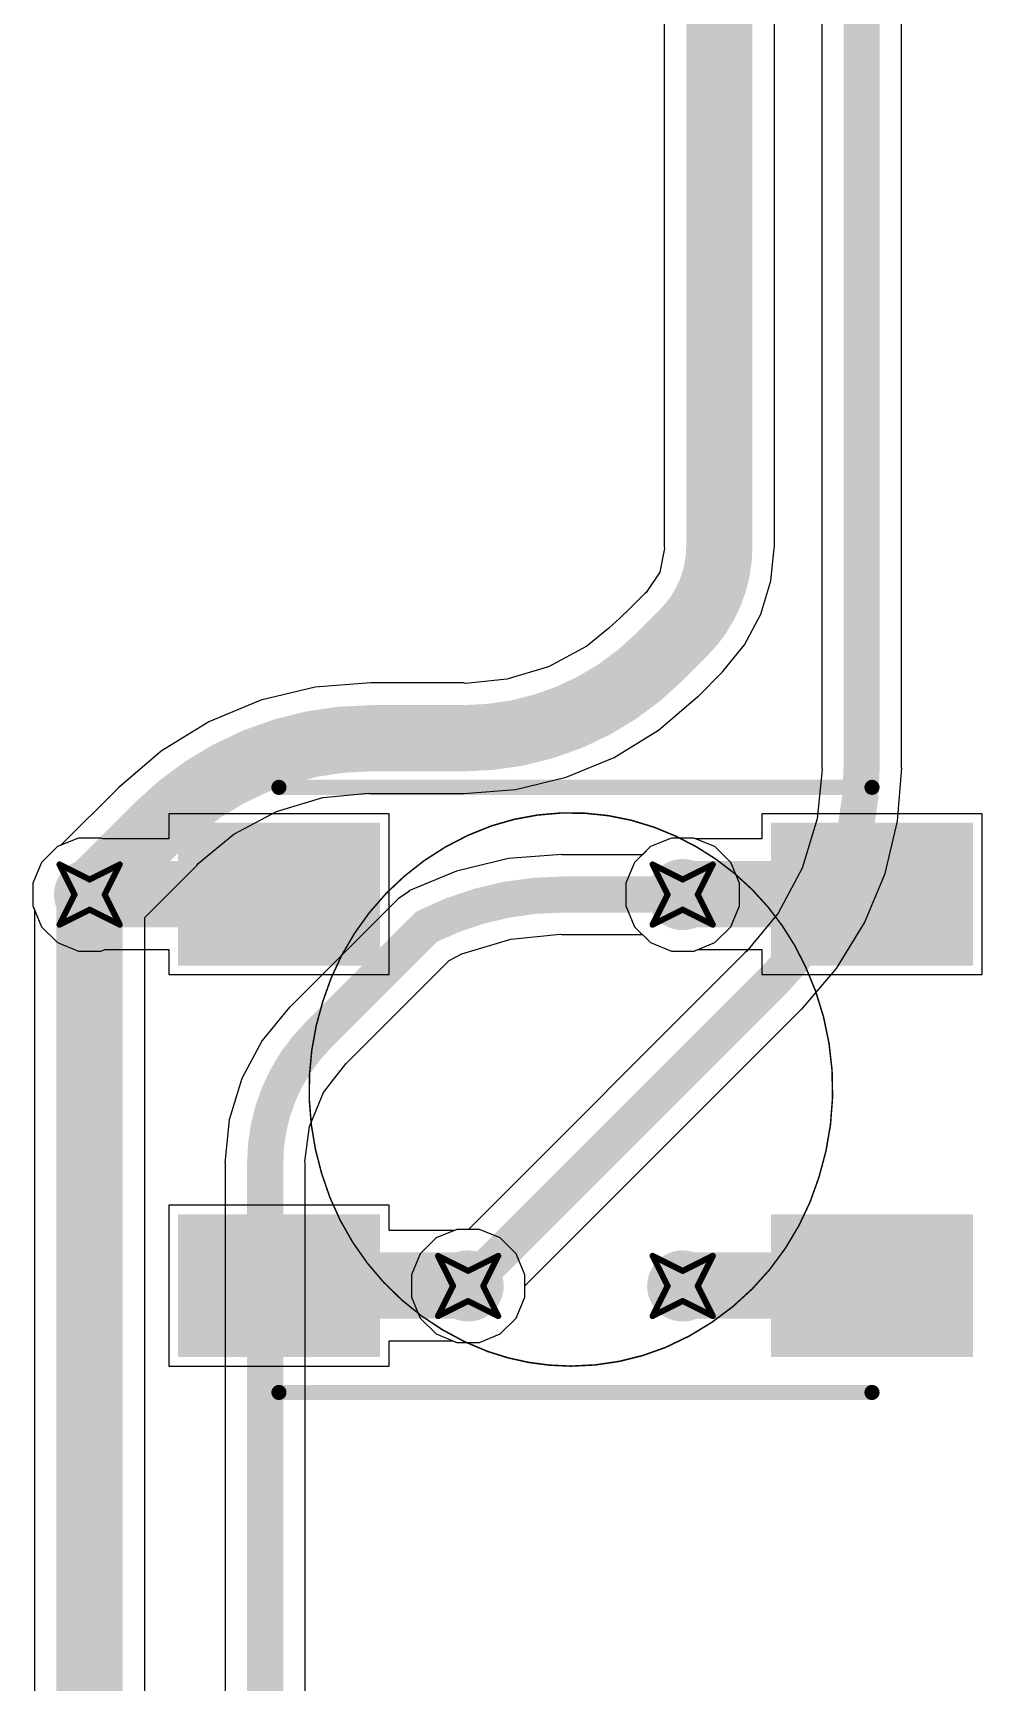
# Model space of a CAD drawing. Header units: inches. Extents: x -11 to 1110, y -7 to 455.
# Drawn here: x 257.23 to 265.23, y 141.85 to 155.76 of the extents above; entities that cross this region are included whole.
import ezdxf

# ---------------------------------------------------------------- set-up
doc = ezdxf.new("R2010")
doc.units = ezdxf.units.IN
for name, color, linetype in [('Bottom Layer', 5, 'Continuous'), ('Drill Drawing', 1, 'Continuous'), ('Mechanical 7', 56, 'Continuous'), ('Top Layer', 1, 'Continuous'), ('Top Overlay', 2, 'Continuous'), ('Top Paste', 8, 'Continuous'), ('Top Solder', 216, 'Continuous'), ('Via Holes', 16, 'Continuous')]:
    doc.layers.add(name, color=color, linetype=linetype)

msp = doc.modelspace()

# ---------------------------------------------------------------- hatches: boundary and pattern name
at = {"layer": 'Bottom Layer'}
h = msp.add_hatch(color=5, dxfattribs=at)
edge = h.paths.add_edge_path()
edge.add_arc((257.705, 148.491), 0.3, 0, 360)
h = msp.add_hatch(color=5, dxfattribs=at)
edge = h.paths.add_edge_path()
edge.add_arc((262.705, 148.491), 0.3, 0, 360)
h = msp.add_hatch(color=5, dxfattribs=at)
edge = h.paths.add_edge_path()
edge.add_arc((260.896, 145.191), 0.3, 0, 360)
h = msp.add_hatch(color=5, dxfattribs=at)
edge = h.paths.add_edge_path()
edge.add_arc((262.705, 145.191), 0.3, 0, 360)
at = {"layer": 'Top Layer'}
for points in [[(258.551, 148.994), (260.051, 148.994), (260.051, 147.994), (258.551, 147.994)], [(265.051, 147.994), (263.551, 147.994), (263.551, 148.994), (265.051, 148.994)], [(258.551, 145.694), (260.051, 145.694), (260.051, 144.694), (258.551, 144.694)], [(263.551, 145.694), (265.051, 145.694), (265.051, 144.694), (263.551, 144.694)]]:
    msp.add_hatch(color=1, dxfattribs=at).paths.add_polyline_path(points)
h = msp.add_hatch(color=1, dxfattribs=at)
edge = h.paths.add_edge_path()
edge.add_arc((257.705, 148.491), 0.3, 0, 360)
h = msp.add_hatch(color=1, dxfattribs=at)
edge = h.paths.add_edge_path()
edge.add_arc((262.705, 148.491), 0.3, 0, 360)
h = msp.add_hatch(color=1, dxfattribs=at)
edge = h.paths.add_edge_path()
edge.add_arc((260.896, 145.191), 0.3, 0, 360)
h = msp.add_hatch(color=1, dxfattribs=at)
edge = h.paths.add_edge_path()
edge.add_arc((262.705, 145.191), 0.3, 0, 360)
at = {"layer": 'Top Paste'}
for points in [[(258.551, 148.994), (260.051, 148.994), (260.051, 147.994), (258.551, 147.994)], [(265.051, 147.994), (263.551, 147.994), (263.551, 148.994), (265.051, 148.994)], [(258.551, 145.694), (260.051, 145.694), (260.051, 144.694), (258.551, 144.694)], [(263.551, 145.694), (265.051, 145.694), (265.051, 144.694), (263.551, 144.694)]]:
    msp.add_hatch(color=8, dxfattribs=at).paths.add_polyline_path(points)
at = {"layer": 'Top Solder'}
for points in [[(258.449, 149.096), (260.152, 149.096), (260.152, 147.892), (258.449, 147.892)], [(265.152, 147.892), (263.449, 147.892), (263.449, 149.096), (265.152, 149.096)], [(258.449, 145.796), (260.152, 145.796), (260.152, 144.592), (258.449, 144.592)], [(263.449, 145.796), (265.152, 145.796), (265.152, 144.592), (263.449, 144.592)]]:
    msp.add_hatch(color=216, dxfattribs=at).paths.add_polyline_path(points)
at = {"layer": 'Via Holes'}
h = msp.add_hatch(color=7, dxfattribs=at)
edge = h.paths.add_edge_path()
edge.add_arc((257.705, 148.491), 0.15, 0, 360)
h = msp.add_hatch(color=7, dxfattribs=at)
edge = h.paths.add_edge_path()
edge.add_arc((262.705, 148.491), 0.15, 0, 360)
h = msp.add_hatch(color=7, dxfattribs=at)
edge = h.paths.add_edge_path()
edge.add_arc((260.896, 145.191), 0.15, 0, 360)
h = msp.add_hatch(color=7, dxfattribs=at)
edge = h.paths.add_edge_path()
edge.add_arc((262.705, 145.191), 0.15, 0, 360)

# ---------------------------------------------------------------- linework, layer by layer
at = {"layer": 'Bottom Layer'}
for p, q in [((262.548, 164.573), (262.548, 151.426)), ((263.48, 151.426), (263.48, 164.503)), ((263.877, 159.844), (263.877, 149.56)), ((264.55, 149.56), (264.55, 159.844)), ((262.548, 151.426), (262.551, 151.408)), ((263.476, 151.409), (263.48, 151.426)), ((262.551, 151.408), (262.511, 151.208)), ((263.449, 151.135), (263.476, 151.409)), ((262.511, 151.208), (262.398, 151.038)), ((262.383, 151.028), (262.264, 150.909)), ((262.398, 151.038), (262.383, 151.028)), ((263.364, 150.855), (263.449, 151.135)), ((262.264, 150.909), (262.176, 150.821)), ((262.083, 150.738), (261.897, 150.585)), ((262.176, 150.821), (262.083, 150.738)), ((263.226, 150.596), (263.364, 150.855)), ((261.897, 150.585), (261.573, 150.412)), ((263.052, 150.383), (263.226, 150.596)), ((261.223, 150.306), (260.876, 150.272)), ((261.573, 150.412), (261.223, 150.306)), ((262.835, 150.162), (263.042, 150.369)), ((263.042, 150.369), (263.052, 150.383)), ((259.606, 150.239), (259.147, 150.129)), ((260.076, 150.276), (259.606, 150.239)), ((260.076, 150.275), (260.076, 150.276)), ((260.858, 150.275), (260.076, 150.275)), ((260.876, 150.272), (260.858, 150.275)), ((259.147, 150.129), (258.711, 149.948)), ((262.501, 149.877), (262.833, 150.16)), ((262.833, 150.16), (262.835, 150.162)), ((258.711, 149.948), (258.309, 149.701)), ((262.127, 149.648), (262.501, 149.877)), ((258.309, 149.701), (257.95, 149.395)), ((261.722, 149.48), (262.127, 149.648)), ((261.295, 149.378), (261.722, 149.48)), ((263.88, 149.545), (263.839, 149.129)), ((263.877, 149.56), (263.88, 149.545)), ((264.517, 149.11), (264.553, 149.56)), ((264.553, 149.56), (264.55, 149.56)), ((257.95, 149.395), (257.463, 148.907)), ((257.95, 149.395), (257.95, 149.395)), ((257.95, 149.395), (257.95, 149.395)), ((259.67, 149.309), (260.055, 149.347)), ((260.055, 149.347), (260.076, 149.343)), ((260.076, 149.343), (260.858, 149.343)), ((260.858, 149.343), (260.861, 149.344)), ((260.861, 149.344), (261.295, 149.378)), ((258.92, 148.999), (259.28, 149.191)), ((259.28, 149.191), (259.67, 149.309)), ((263.839, 149.129), (263.713, 148.715)), ((264.412, 148.67), (264.517, 149.11)), ((258.621, 148.754), (258.92, 148.999)), ((262.61, 148.968), (262.435, 148.896)), ((262.8, 148.968), (262.61, 148.968)), ((262.976, 148.896), (262.8, 148.968)), ((257.435, 148.896), (257.3, 148.761)), ((257.463, 148.907), (257.435, 148.896)), ((261.236, 148.794), (260.797, 148.689)), ((261.687, 148.83), (261.236, 148.794)), ((261.687, 148.827), (261.687, 148.83)), ((262.366, 148.827), (261.687, 148.827)), ((262.435, 148.896), (262.366, 148.827)), ((263.11, 148.761), (262.976, 148.896)), ((257.3, 148.761), (257.227, 148.586)), ((258.171, 148.298), (258.609, 148.736)), ((258.609, 148.736), (258.621, 148.754)), ((260.797, 148.689), (260.396, 148.523)), ((263.183, 148.586), (263.11, 148.761)), ((263.713, 148.715), (263.509, 148.334)), ((264.239, 148.253), (264.412, 148.67)), ((257.227, 148.586), (257.227, 148.396)), ((260.398, 148.518), (260.309, 148.459)), ((260.396, 148.523), (260.398, 148.518)), ((263.183, 148.396), (263.183, 148.586)), ((257.227, 148.396), (257.239, 148.367)), ((257.239, 148.367), (257.239, 134.753)), ((260.309, 148.459), (259.392, 147.542)), ((263.11, 148.22), (263.183, 148.396)), ((258.171, 134.753), (258.171, 148.298)), ((262.976, 148.086), (263.11, 148.22)), ((263.509, 148.334), (263.244, 148.01)), ((264.003, 147.868), (264.239, 148.253)), ((260.842, 147.99), (261.256, 148.116)), ((261.256, 148.116), (261.672, 148.157)), ((261.672, 148.157), (261.687, 148.154)), ((261.687, 148.154), (262.366, 148.154)), ((262.366, 148.154), (262.435, 148.086)), ((262.435, 148.086), (262.61, 148.013)), ((262.8, 148.013), (262.976, 148.086)), ((260.737, 147.934), (260.842, 147.99)), ((263.232, 148.002), (260.898, 145.668)), ((262.61, 148.013), (262.8, 148.013)), ((263.244, 148.01), (263.232, 148.002)), ((259.956, 147.153), (260.737, 147.934)), ((263.71, 147.524), (264.003, 147.868)), ((259.39, 147.543), (259.159, 147.261)), ((259.392, 147.542), (259.39, 147.543)), ((259.392, 147.542), (259.392, 147.542)), ((261.374, 145.192), (263.708, 147.526)), ((263.708, 147.526), (263.71, 147.524)), ((259.159, 147.261), (258.987, 146.94)), ((259.868, 147.066), (259.956, 147.153)), ((259.677, 146.822), (259.791, 146.971)), ((259.791, 146.971), (259.868, 147.066)), ((258.987, 146.94), (258.881, 146.591)), ((259.558, 146.535), (259.677, 146.822)), ((258.881, 146.591), (258.845, 146.228)), ((259.519, 146.24), (259.558, 146.535)), ((258.845, 146.228), (258.848, 146.228)), ((258.848, 146.228), (258.848, 132.999)), ((259.521, 146.228), (259.519, 146.24)), ((259.521, 132.999), (259.521, 146.228)), ((260.626, 145.596), (260.491, 145.461)), ((260.801, 145.668), (260.626, 145.596)), ((260.898, 145.668), (260.801, 145.668)), ((260.491, 145.461), (260.419, 145.286)), ((260.419, 145.286), (260.419, 145.096)), ((261.374, 145.096), (261.374, 145.192)), ((260.419, 145.096), (260.491, 144.92)), ((261.301, 144.92), (261.374, 145.096)), ((260.491, 144.92), (260.626, 144.786)), ((261.167, 144.786), (261.301, 144.92)), ((260.626, 144.786), (260.801, 144.713)), ((260.991, 144.713), (261.167, 144.786)), ((260.801, 144.713), (260.991, 144.713))]:
    msp.add_line(p, q, dxfattribs=at)
for points in [[(263.014, 151.426, 0.559, 0.559, 0), (263.014, 164.696, 0.559, 0.559, 0)], [(264.214, 149.56, 0.305, 0.305, 0), (264.214, 159.844, 0.305, 0.305, 0)], [(263.014, 151.426, 0.559, 0.559, -0.198912), (262.712, 150.698, 0.559, 0.559, 0)], [(262.506, 150.492, 0.559, 0.559, 0), (262.712, 150.698, 0.559, 0.559, 0)], [(262.506, 150.492, 0.559, 0.559, -0.198912), (260.858, 149.809, 0.559, 0.559, 0)], [(258.28, 149.065, 0.559, 0.559, -0.198912), (260.076, 149.809, 0.559, 0.559, 0)], [(260.076, 149.809, 0.559, 0.559, 0), (260.858, 149.809, 0.559, 0.559, 0)], [(264.214, 149.56, 0.305, 0.305, -0.198912), (263.47, 147.764, 0.305, 0.305, 0)], [(257.705, 148.491, 0.559, 0.559, 0), (258.28, 149.065, 0.559, 0.559, 0)], [(257.705, 134.753, 0.559, 0.559, 0), (257.705, 148.491, 0.559, 0.559, 0)], [(260.547, 148.221, 0.305, 0.305, -0.116821), (261.687, 148.491, 0.305, 0.305, 0)], [(261.687, 148.491, 0.305, 0.305, 0), (262.705, 148.491, 0.305, 0.305, 0)], [(259.63, 147.304, 0.305, 0.305, 0), (260.547, 148.221, 0.305, 0.305, 0)], [(260.547, 148.221, 0.305, 0.305, 0), (260.547, 148.221, 0.305, 0.305, 0)], [(260.896, 145.191, 0.305, 0.305, 0), (263.47, 147.764, 0.305, 0.305, 0)], [(259.185, 146.228, 0.305, 0.305, -0.198912), (259.63, 147.304, 0.305, 0.305, 0)], [(259.185, 132.999, 0.305, 0.305, 0), (259.185, 146.228, 0.305, 0.305, 0)]]:
    msp.add_lwpolyline(points, format="xyseb", dxfattribs=at)
for points in [[(262.874, 151.426, 0.279, 0.279, 1), (263.153, 151.426, 0.279, 0.279, 1)], [(262.874, 151.426, 0.279, 0.279, 1), (263.153, 151.426, 0.279, 0.279, 1)], [(262.572, 150.698, 0.279, 0.279, 1), (262.852, 150.698, 0.279, 0.279, 1)], [(262.572, 150.698, 0.279, 0.279, 1), (262.852, 150.698, 0.279, 0.279, 1)], [(262.366, 150.492, 0.279, 0.279, 1), (262.645, 150.492, 0.279, 0.279, 1)], [(262.366, 150.492, 0.279, 0.279, 1), (262.645, 150.492, 0.279, 0.279, 1)], [(259.936, 149.809, 0.279, 0.279, 1), (260.216, 149.809, 0.279, 0.279, 1)], [(259.936, 149.809, 0.279, 0.279, 1), (260.216, 149.809, 0.279, 0.279, 1)], [(260.718, 149.809, 0.279, 0.279, 1), (260.998, 149.809, 0.279, 0.279, 1)], [(260.718, 149.809, 0.279, 0.279, 1), (260.998, 149.809, 0.279, 0.279, 1)], [(264.138, 149.56, 0.152, 0.152, 1), (264.29, 149.56, 0.152, 0.152, 1)], [(264.138, 149.56, 0.152, 0.152, 1), (264.29, 149.56, 0.152, 0.152, 1)], [(258.14, 149.065, 0.279, 0.279, 1), (258.42, 149.065, 0.279, 0.279, 1)], [(258.14, 149.065, 0.279, 0.279, 1), (258.42, 149.065, 0.279, 0.279, 1)], [(257.565, 148.491, 0.279, 0.279, 1), (257.845, 148.491, 0.279, 0.279, 1)], [(257.565, 148.491, 0.279, 0.279, 1), (257.845, 148.491, 0.279, 0.279, 1)], [(261.611, 148.491, 0.152, 0.152, 1), (261.763, 148.491, 0.152, 0.152, 1)], [(261.611, 148.491, 0.152, 0.152, 1), (261.763, 148.491, 0.152, 0.152, 1)], [(262.629, 148.491, 0.152, 0.152, 1), (262.781, 148.491, 0.152, 0.152, 1)], [(260.471, 148.221, 0.152, 0.152, 1), (260.624, 148.221, 0.152, 0.152, 1)], [(260.471, 148.221, 0.152, 0.152, 1), (260.624, 148.221, 0.152, 0.152, 1)], [(260.471, 148.221, 0.152, 0.152, 1), (260.624, 148.221, 0.152, 0.152, 1)], [(260.471, 148.221, 0.152, 0.152, 1), (260.624, 148.221, 0.152, 0.152, 1)], [(263.394, 147.764, 0.152, 0.152, 1), (263.546, 147.764, 0.152, 0.152, 1)], [(263.394, 147.764, 0.152, 0.152, 1), (263.546, 147.764, 0.152, 0.152, 1)], [(259.554, 147.304, 0.152, 0.152, 1), (259.706, 147.304, 0.152, 0.152, 1)], [(259.554, 147.304, 0.152, 0.152, 1), (259.706, 147.304, 0.152, 0.152, 1)], [(259.108, 146.228, 0.152, 0.152, 1), (259.261, 146.228, 0.152, 0.152, 1)], [(259.108, 146.228, 0.152, 0.152, 1), (259.261, 146.228, 0.152, 0.152, 1)], [(260.82, 145.191, 0.152, 0.152, 1), (260.973, 145.191, 0.152, 0.152, 1)]]:
    msp.add_lwpolyline(points, format="xyseb", close=True, dxfattribs=at)
at = {"layer": 'Drill Drawing'}
for points in [[(257.451, 148.745, 0.0508, 0.0508, 0), (257.705, 148.618, 0.0508, 0.0508, 0)], [(257.451, 148.745, 0.0508, 0.0508, 0), (257.578, 148.491, 0.0508, 0.0508, 0)], [(257.705, 148.618, 0.0508, 0.0508, 0), (257.959, 148.745, 0.0508, 0.0508, 0)], [(257.832, 148.491, 0.0508, 0.0508, 0), (257.959, 148.745, 0.0508, 0.0508, 0)], [(262.451, 148.745, 0.0508, 0.0508, 0), (262.705, 148.618, 0.0508, 0.0508, 0)], [(262.451, 148.745, 0.0508, 0.0508, 0), (262.578, 148.491, 0.0508, 0.0508, 0)], [(262.705, 148.618, 0.0508, 0.0508, 0), (262.959, 148.745, 0.0508, 0.0508, 0)], [(262.832, 148.491, 0.0508, 0.0508, 0), (262.959, 148.745, 0.0508, 0.0508, 0)], [(257.451, 148.237, 0.0508, 0.0508, 0), (257.578, 148.491, 0.0508, 0.0508, 0)], [(257.832, 148.491, 0.0508, 0.0508, 0), (257.959, 148.237, 0.0508, 0.0508, 0)], [(262.451, 148.237, 0.0508, 0.0508, 0), (262.578, 148.491, 0.0508, 0.0508, 0)], [(262.832, 148.491, 0.0508, 0.0508, 0), (262.959, 148.237, 0.0508, 0.0508, 0)], [(257.451, 148.237, 0.0508, 0.0508, 0), (257.705, 148.364, 0.0508, 0.0508, 0)], [(257.705, 148.364, 0.0508, 0.0508, 0), (257.959, 148.237, 0.0508, 0.0508, 0)], [(262.451, 148.237, 0.0508, 0.0508, 0), (262.705, 148.364, 0.0508, 0.0508, 0)], [(262.705, 148.364, 0.0508, 0.0508, 0), (262.959, 148.237, 0.0508, 0.0508, 0)], [(260.642, 145.445, 0.0508, 0.0508, 0), (260.896, 145.318, 0.0508, 0.0508, 0)], [(260.642, 145.445, 0.0508, 0.0508, 0), (260.769, 145.191, 0.0508, 0.0508, 0)], [(260.896, 145.318, 0.0508, 0.0508, 0), (261.15, 145.445, 0.0508, 0.0508, 0)], [(261.023, 145.191, 0.0508, 0.0508, 0), (261.15, 145.445, 0.0508, 0.0508, 0)], [(262.451, 145.445, 0.0508, 0.0508, 0), (262.705, 145.318, 0.0508, 0.0508, 0)], [(262.451, 145.445, 0.0508, 0.0508, 0), (262.578, 145.191, 0.0508, 0.0508, 0)], [(262.705, 145.318, 0.0508, 0.0508, 0), (262.959, 145.445, 0.0508, 0.0508, 0)], [(262.832, 145.191, 0.0508, 0.0508, 0), (262.959, 145.445, 0.0508, 0.0508, 0)], [(260.642, 144.937, 0.0508, 0.0508, 0), (260.769, 145.191, 0.0508, 0.0508, 0)], [(261.023, 145.191, 0.0508, 0.0508, 0), (261.15, 144.937, 0.0508, 0.0508, 0)], [(262.451, 144.937, 0.0508, 0.0508, 0), (262.578, 145.191, 0.0508, 0.0508, 0)], [(262.832, 145.191, 0.0508, 0.0508, 0), (262.959, 144.937, 0.0508, 0.0508, 0)], [(260.642, 144.937, 0.0508, 0.0508, 0), (260.896, 145.064, 0.0508, 0.0508, 0)], [(260.896, 145.064, 0.0508, 0.0508, 0), (261.15, 144.937, 0.0508, 0.0508, 0)], [(262.451, 144.937, 0.0508, 0.0508, 0), (262.705, 145.064, 0.0508, 0.0508, 0)], [(262.705, 145.064, 0.0508, 0.0508, 0), (262.959, 144.937, 0.0508, 0.0508, 0)]]:
    msp.add_lwpolyline(points, format="xyseb", dxfattribs=at)
for points in [[(257.438, 148.745, 0.0254, 0.0254, 1), (257.464, 148.745, 0.0254, 0.0254, 1)], [(257.438, 148.745, 0.0254, 0.0254, 1), (257.464, 148.745, 0.0254, 0.0254, 1)], [(257.692, 148.618, 0.0254, 0.0254, 1), (257.718, 148.618, 0.0254, 0.0254, 1)], [(257.692, 148.618, 0.0254, 0.0254, 1), (257.718, 148.618, 0.0254, 0.0254, 1)], [(257.946, 148.745, 0.0254, 0.0254, 1), (257.972, 148.745, 0.0254, 0.0254, 1)], [(257.946, 148.745, 0.0254, 0.0254, 1), (257.972, 148.745, 0.0254, 0.0254, 1)], [(262.438, 148.745, 0.0254, 0.0254, 1), (262.464, 148.745, 0.0254, 0.0254, 1)], [(262.438, 148.745, 0.0254, 0.0254, 1), (262.464, 148.745, 0.0254, 0.0254, 1)], [(262.692, 148.618, 0.0254, 0.0254, 1), (262.718, 148.618, 0.0254, 0.0254, 1)], [(262.692, 148.618, 0.0254, 0.0254, 1), (262.718, 148.618, 0.0254, 0.0254, 1)], [(262.946, 148.745, 0.0254, 0.0254, 1), (262.972, 148.745, 0.0254, 0.0254, 1)], [(262.946, 148.745, 0.0254, 0.0254, 1), (262.972, 148.745, 0.0254, 0.0254, 1)], [(257.565, 148.491, 0.0254, 0.0254, 1), (257.591, 148.491, 0.0254, 0.0254, 1)], [(257.565, 148.491, 0.0254, 0.0254, 1), (257.591, 148.491, 0.0254, 0.0254, 1)], [(257.819, 148.491, 0.0254, 0.0254, 1), (257.845, 148.491, 0.0254, 0.0254, 1)], [(257.819, 148.491, 0.0254, 0.0254, 1), (257.845, 148.491, 0.0254, 0.0254, 1)], [(262.565, 148.491, 0.0254, 0.0254, 1), (262.591, 148.491, 0.0254, 0.0254, 1)], [(262.565, 148.491, 0.0254, 0.0254, 1), (262.591, 148.491, 0.0254, 0.0254, 1)], [(262.819, 148.491, 0.0254, 0.0254, 1), (262.845, 148.491, 0.0254, 0.0254, 1)], [(262.819, 148.491, 0.0254, 0.0254, 1), (262.845, 148.491, 0.0254, 0.0254, 1)], [(257.692, 148.364, 0.0254, 0.0254, 1), (257.718, 148.364, 0.0254, 0.0254, 1)], [(257.692, 148.364, 0.0254, 0.0254, 1), (257.718, 148.364, 0.0254, 0.0254, 1)], [(262.692, 148.364, 0.0254, 0.0254, 1), (262.718, 148.364, 0.0254, 0.0254, 1)], [(262.692, 148.364, 0.0254, 0.0254, 1), (262.718, 148.364, 0.0254, 0.0254, 1)], [(257.438, 148.237, 0.0254, 0.0254, 1), (257.464, 148.237, 0.0254, 0.0254, 1)], [(257.438, 148.237, 0.0254, 0.0254, 1), (257.464, 148.237, 0.0254, 0.0254, 1)], [(257.946, 148.237, 0.0254, 0.0254, 1), (257.972, 148.237, 0.0254, 0.0254, 1)], [(257.946, 148.237, 0.0254, 0.0254, 1), (257.972, 148.237, 0.0254, 0.0254, 1)], [(262.438, 148.237, 0.0254, 0.0254, 1), (262.464, 148.237, 0.0254, 0.0254, 1)], [(262.438, 148.237, 0.0254, 0.0254, 1), (262.464, 148.237, 0.0254, 0.0254, 1)], [(262.946, 148.237, 0.0254, 0.0254, 1), (262.972, 148.237, 0.0254, 0.0254, 1)], [(262.946, 148.237, 0.0254, 0.0254, 1), (262.972, 148.237, 0.0254, 0.0254, 1)], [(260.63, 145.445, 0.0254, 0.0254, 1), (260.655, 145.445, 0.0254, 0.0254, 1)], [(260.63, 145.445, 0.0254, 0.0254, 1), (260.655, 145.445, 0.0254, 0.0254, 1)], [(261.138, 145.445, 0.0254, 0.0254, 1), (261.163, 145.445, 0.0254, 0.0254, 1)], [(261.138, 145.445, 0.0254, 0.0254, 1), (261.163, 145.445, 0.0254, 0.0254, 1)], [(262.438, 145.445, 0.0254, 0.0254, 1), (262.464, 145.445, 0.0254, 0.0254, 1)], [(262.438, 145.445, 0.0254, 0.0254, 1), (262.464, 145.445, 0.0254, 0.0254, 1)], [(262.946, 145.445, 0.0254, 0.0254, 1), (262.972, 145.445, 0.0254, 0.0254, 1)], [(262.946, 145.445, 0.0254, 0.0254, 1), (262.972, 145.445, 0.0254, 0.0254, 1)], [(260.884, 145.318, 0.0254, 0.0254, 1), (260.909, 145.318, 0.0254, 0.0254, 1)], [(260.884, 145.318, 0.0254, 0.0254, 1), (260.909, 145.318, 0.0254, 0.0254, 1)], [(262.692, 145.318, 0.0254, 0.0254, 1), (262.718, 145.318, 0.0254, 0.0254, 1)], [(262.692, 145.318, 0.0254, 0.0254, 1), (262.718, 145.318, 0.0254, 0.0254, 1)], [(260.757, 145.191, 0.0254, 0.0254, 1), (260.782, 145.191, 0.0254, 0.0254, 1)], [(260.757, 145.191, 0.0254, 0.0254, 1), (260.782, 145.191, 0.0254, 0.0254, 1)], [(261.011, 145.191, 0.0254, 0.0254, 1), (261.036, 145.191, 0.0254, 0.0254, 1)], [(261.011, 145.191, 0.0254, 0.0254, 1), (261.036, 145.191, 0.0254, 0.0254, 1)], [(262.565, 145.191, 0.0254, 0.0254, 1), (262.591, 145.191, 0.0254, 0.0254, 1)], [(262.565, 145.191, 0.0254, 0.0254, 1), (262.591, 145.191, 0.0254, 0.0254, 1)], [(262.819, 145.191, 0.0254, 0.0254, 1), (262.845, 145.191, 0.0254, 0.0254, 1)], [(262.819, 145.191, 0.0254, 0.0254, 1), (262.845, 145.191, 0.0254, 0.0254, 1)], [(260.884, 145.064, 0.0254, 0.0254, 1), (260.909, 145.064, 0.0254, 0.0254, 1)], [(260.884, 145.064, 0.0254, 0.0254, 1), (260.909, 145.064, 0.0254, 0.0254, 1)], [(262.692, 145.064, 0.0254, 0.0254, 1), (262.718, 145.064, 0.0254, 0.0254, 1)], [(262.692, 145.064, 0.0254, 0.0254, 1), (262.718, 145.064, 0.0254, 0.0254, 1)], [(260.63, 144.937, 0.0254, 0.0254, 1), (260.655, 144.937, 0.0254, 0.0254, 1)], [(260.63, 144.937, 0.0254, 0.0254, 1), (260.655, 144.937, 0.0254, 0.0254, 1)], [(261.138, 144.937, 0.0254, 0.0254, 1), (261.163, 144.937, 0.0254, 0.0254, 1)], [(261.138, 144.937, 0.0254, 0.0254, 1), (261.163, 144.937, 0.0254, 0.0254, 1)], [(262.438, 144.937, 0.0254, 0.0254, 1), (262.464, 144.937, 0.0254, 0.0254, 1)], [(262.438, 144.937, 0.0254, 0.0254, 1), (262.464, 144.937, 0.0254, 0.0254, 1)], [(262.946, 144.937, 0.0254, 0.0254, 1), (262.972, 144.937, 0.0254, 0.0254, 1)], [(262.946, 144.937, 0.0254, 0.0254, 1), (262.972, 144.937, 0.0254, 0.0254, 1)]]:
    msp.add_lwpolyline(points, format="xyseb", close=True, dxfattribs=at)
at = {"layer": 'Mechanical 7'}
for points in [[(259.67, 147.587, 0.0127, 0.0127, -0.239655), (261.092, 149.07, 0.0127, 0.0127, 0)], [(261.092, 149.07, 0.0127, 0.0127, -0.169058), (262.464, 149.059, 0.0127, 0.0127, 0)], [(262.464, 149.059, 0.0127, 0.0127, -0.201186), (263.738, 147.889, 0.0127, 0.0127, 0)], [(263.738, 147.889, 0.0127, 0.0127, -0.189042), (263.854, 146.109, 0.0127, 0.0127, 0)], [(259.661, 146.14, 0.0127, 0.0127, -0.152057), (259.67, 147.587, 0.0127, 0.0127, 0)], [(261.063, 144.638, 0.0127, 0.0127, -0.237737), (259.661, 146.14, 0.0127, 0.0127, 0)], [(263.854, 146.109, 0.0127, 0.0127, -0.222727), (262.563, 144.674, 0.0127, 0.0127, 0)], [(261.762, 144.515, 0.0127, 0.0127, -0.08624), (261.063, 144.638, 0.0127, 0.0127, 0)], [(262.563, 144.674, 0.0127, 0.0127, -0.098169), (261.762, 144.515, 0.0127, 0.0127, 0)]]:
    msp.add_lwpolyline(points, format="xyseb", dxfattribs=at)
for points in [[(261.089, 149.07, 0.00635, 0.00635, 1), (261.095, 149.07, 0.00635, 0.00635, 1)], [(261.089, 149.07, 0.00635, 0.00635, 1), (261.095, 149.07, 0.00635, 0.00635, 1)], [(262.461, 149.059, 0.00635, 0.00635, 1), (262.467, 149.059, 0.00635, 0.00635, 1)], [(262.461, 149.059, 0.00635, 0.00635, 1), (262.467, 149.059, 0.00635, 0.00635, 1)], [(263.735, 147.889, 0.00635, 0.00635, 1), (263.741, 147.889, 0.00635, 0.00635, 1)], [(263.735, 147.889, 0.00635, 0.00635, 1), (263.741, 147.889, 0.00635, 0.00635, 1)], [(259.667, 147.587, 0.00635, 0.00635, 1), (259.673, 147.587, 0.00635, 0.00635, 1)], [(259.667, 147.587, 0.00635, 0.00635, 1), (259.673, 147.587, 0.00635, 0.00635, 1)], [(259.657, 146.14, 0.00635, 0.00635, 1), (259.664, 146.14, 0.00635, 0.00635, 1)], [(259.657, 146.14, 0.00635, 0.00635, 1), (259.664, 146.14, 0.00635, 0.00635, 1)], [(263.851, 146.109, 0.00635, 0.00635, 1), (263.857, 146.109, 0.00635, 0.00635, 1)], [(263.851, 146.109, 0.00635, 0.00635, 1), (263.857, 146.109, 0.00635, 0.00635, 1)], [(261.059, 144.638, 0.00635, 0.00635, 1), (261.066, 144.638, 0.00635, 0.00635, 1)], [(261.059, 144.638, 0.00635, 0.00635, 1), (261.066, 144.638, 0.00635, 0.00635, 1)], [(262.56, 144.674, 0.00635, 0.00635, 1), (262.566, 144.674, 0.00635, 0.00635, 1)], [(262.56, 144.674, 0.00635, 0.00635, 1), (262.566, 144.674, 0.00635, 0.00635, 1)], [(261.759, 144.515, 0.00635, 0.00635, 1), (261.765, 144.515, 0.00635, 0.00635, 1)], [(261.759, 144.515, 0.00635, 0.00635, 1), (261.765, 144.515, 0.00635, 0.00635, 1)]]:
    msp.add_lwpolyline(points, format="xyseb", close=True, dxfattribs=at)
at = {"layer": 'Top Layer'}
for p, q in [((260.229, 149.172), (258.373, 149.172)), ((258.373, 149.172), (258.373, 148.96)), ((260.229, 147.816), (260.229, 149.172)), ((265.229, 149.172), (263.373, 149.172)), ((263.373, 149.172), (263.373, 148.96)), ((265.229, 147.816), (265.229, 149.172)), ((257.61, 148.968), (257.435, 148.896)), ((257.8, 148.968), (257.61, 148.968)), ((257.82, 148.96), (257.8, 148.968)), ((258.373, 148.96), (257.82, 148.96)), ((262.61, 148.968), (262.435, 148.896)), ((262.8, 148.968), (262.61, 148.968)), ((262.82, 148.96), (262.8, 148.968)), ((263.373, 148.96), (262.82, 148.96)), ((257.435, 148.896), (257.3, 148.761)), ((262.435, 148.896), (262.3, 148.761)), ((257.3, 148.761), (257.227, 148.586)), ((262.3, 148.761), (262.227, 148.586)), ((257.227, 148.586), (257.227, 148.396)), ((262.227, 148.586), (262.227, 148.396)), ((257.227, 148.396), (257.3, 148.22)), ((262.227, 148.396), (262.3, 148.22)), ((257.3, 148.22), (257.435, 148.086)), ((262.3, 148.22), (262.435, 148.086)), ((257.435, 148.086), (257.61, 148.013)), ((262.435, 148.086), (262.61, 148.013)), ((257.61, 148.013), (257.8, 148.013)), ((257.8, 148.013), (257.837, 148.028)), ((257.837, 148.028), (258.373, 148.028)), ((258.373, 148.028), (258.373, 147.816)), ((262.61, 148.013), (262.8, 148.013)), ((262.8, 148.013), (262.837, 148.028)), ((262.837, 148.028), (263.373, 148.028)), ((263.373, 148.028), (263.373, 147.816)), ((258.373, 147.816), (260.229, 147.816)), ((263.373, 147.816), (265.229, 147.816)), ((260.229, 145.872), (258.373, 145.872)), ((258.373, 145.872), (258.373, 144.516)), ((260.229, 145.66), (260.229, 145.872)), ((260.781, 145.66), (260.229, 145.66)), ((260.801, 145.668), (260.781, 145.66)), ((260.991, 145.668), (260.801, 145.668)), ((261.167, 145.596), (260.991, 145.668)), ((261.301, 145.461), (261.167, 145.596)), ((261.374, 145.286), (261.301, 145.461)), ((261.374, 145.096), (261.374, 145.286)), ((261.301, 144.92), (261.374, 145.096)), ((261.167, 144.786), (261.301, 144.92)), ((260.991, 144.713), (261.167, 144.786)), ((260.229, 144.516), (260.229, 144.728)), ((260.229, 144.728), (260.765, 144.728)), ((260.765, 144.728), (260.801, 144.713)), ((260.801, 144.713), (260.991, 144.713)), ((258.373, 144.516), (260.229, 144.516))]:
    msp.add_line(p, q, dxfattribs=at)
for points in [[(257.705, 148.494, 0.559, 0.559, 0), (259.301, 148.494, 0.559, 0.559, 0)], [(262.705, 148.494, 0.559, 0.559, 0), (264.301, 148.494, 0.559, 0.559, 0)], [(259.301, 145.194, 0.559, 0.559, 0), (260.896, 145.194, 0.559, 0.559, 0)], [(262.705, 145.194, 0.559, 0.559, 0), (264.301, 145.194, 0.559, 0.559, 0)]]:
    msp.add_lwpolyline(points, format="xyseb", dxfattribs=at)
for points in [[(257.565, 148.494, 0.279, 0.279, 1), (257.845, 148.494, 0.279, 0.279, 1)], [(259.161, 148.494, 0.279, 0.279, 1), (259.44, 148.494, 0.279, 0.279, 1)], [(262.565, 148.494, 0.279, 0.279, 1), (262.845, 148.494, 0.279, 0.279, 1)], [(264.161, 148.494, 0.279, 0.279, 1), (264.44, 148.494, 0.279, 0.279, 1)], [(259.161, 145.194, 0.279, 0.279, 1), (259.44, 145.194, 0.279, 0.279, 1)], [(260.757, 145.194, 0.279, 0.279, 1), (261.036, 145.194, 0.279, 0.279, 1)], [(262.565, 145.194, 0.279, 0.279, 1), (262.845, 145.194, 0.279, 0.279, 1)], [(264.161, 145.194, 0.279, 0.279, 1), (264.44, 145.194, 0.279, 0.279, 1)]]:
    msp.add_lwpolyline(points, format="xyseb", close=True, dxfattribs=at)
at = {"layer": 'Top Overlay'}
for points in [[(259.301, 149.395, 0.127, 0.127, 0), (264.301, 149.395, 0.127, 0.127, 0)], [(258.245, 148.647, 0.254, 0.254, 0), (258.372, 148.52, 0.254, 0.254, 0)], [(258.245, 148.393, 0.254, 0.254, 0), (258.245, 148.647, 0.254, 0.254, 0)], [(258.245, 148.393, 0.254, 0.254, 0), (258.372, 148.52, 0.254, 0.254, 0)], [(259.301, 144.293, 0.127, 0.127, 0), (264.301, 144.293, 0.127, 0.127, 0)]]:
    msp.add_lwpolyline(points, format="xyseb", dxfattribs=at)
for points in [[(259.269, 149.395, 0.0635, 0.0635, 1), (259.333, 149.395, 0.0635, 0.0635, 1)], [(264.269, 149.395, 0.0635, 0.0635, 1), (264.333, 149.395, 0.0635, 0.0635, 1)], [(258.181, 148.647, 0.127, 0.127, 1), (258.308, 148.647, 0.127, 0.127, 1)], [(258.181, 148.647, 0.127, 0.127, 1), (258.308, 148.647, 0.127, 0.127, 1)], [(258.308, 148.52, 0.127, 0.127, 1), (258.435, 148.52, 0.127, 0.127, 1)], [(258.308, 148.52, 0.127, 0.127, 1), (258.435, 148.52, 0.127, 0.127, 1)], [(258.181, 148.393, 0.127, 0.127, 1), (258.308, 148.393, 0.127, 0.127, 1)], [(258.181, 148.393, 0.127, 0.127, 1), (258.308, 148.393, 0.127, 0.127, 1)], [(259.269, 144.293, 0.0635, 0.0635, 1), (259.333, 144.293, 0.0635, 0.0635, 1)], [(264.269, 144.293, 0.0635, 0.0635, 1), (264.333, 144.293, 0.0635, 0.0635, 1)]]:
    msp.add_lwpolyline(points, format="xyseb", close=True, dxfattribs=at)

doc.saveas('drawing.dxf')
